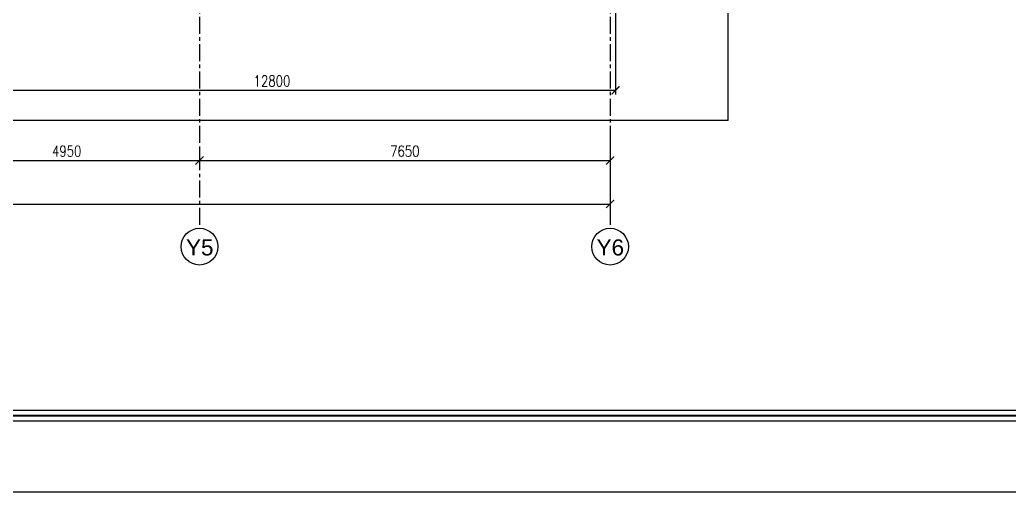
# Model space of a CAD drawing. Header units: millimetres. Extents: x -1288794 to 2153086, y -2701644 to -1335282.
# Drawn here: x 982364 to 1000800, y -1519494 to -1510693 of the extents above; entities that cross this region are included whole.
import ezdxf
from ezdxf.enums import TextEntityAlignment as Align

# ---------------------------------------------------------------- set-up
doc = ezdxf.new("R2010")
doc.units = ezdxf.units.MM
doc.header["$LTSCALE"] = 100
doc.header["$PDMODE"] = 34
doc.linetypes.add('CENTER', pattern=[50.8, 31.75, -6.35, 6.35, -6.35])
for name, color, linetype in [('A-ANNO-DIMS', 1, 'Continuous'), ('A-ANNO-SYMB', 33, 'Continuous'), ('A-ANNO-TEXT', 8, 'Continuous'), ('A-AREA', 8, 'CENTER'), ('A-GRID', 253, 'CENTER'), ('LOGO LINE', 7, 'Continuous'), ('LOGO1LINE', 7, 'Continuous')]:
    doc.layers.add(name, color=color, linetype=linetype)
doc.styles.add('ROMANS', font='romans.shx', dxfattribs={"width": 0.8})
doc.styles.add('SANSSERIF', font='sas_____.pfb')
doc.dimstyles.new('100 of DIM2', dxfattribs={"dimscale": 0, "dimtxt": 200, "dimasz": 150, "dimexe": 75, "dimexo": 200, "dimgap": 75, "dimtad": 1, "dimdec": 0, "dimrnd": 5, "dimzin": 0, "dimdsep": 46, "dimtxsty": 'ROMANS', "dimblk": 'ARCHTICK', "dimcen": 100, "dimclrd": 94, "dimclre": 94, "dimclrt": 2, "dimadec": 0, "dimazin": 0, "dimtfac": 1, "dimtdec": 0, "dimtofl": 0, "dimtmove": 2, "dimatfit": 3, "dimldrblk": 'OPEN90', "dimfxl": 75, "dimtolj": 1, "dimtzin": 0, "dimarcsym": 0})

# ---------------------------------------------------------------- blocks, each defined once
blk = doc.blocks.new('_ArchTick')
at = {"color": 0, "linetype": 'ByBlock', "const_width": 0.15}
blk.add_lwpolyline([(-0.5, -0.5), (0.5, 0.5)], dxfattribs=at)
blk = doc.blocks.new('*D590')
at = {"layer": 'A-ANNO-DIMS', "color": 94, "lineweight": -2, "ltscale": 3, "transparency": 16777216}
for p, q in [((980763, -1513115), (980763, -1513240)), ((985713, -1513115), (985713, -1513240)), ((980763, -1513315), (985713, -1513315))]:
    blk.add_line(p, q, dxfattribs=at)
at = {"layer": 'Defpoints', "color": 0, "ltscale": 3, "transparency": 16777216}
for p in [(980763, -1513315), (985713, -1513315), (985713, -1513315)]:
    blk.add_point(p, dxfattribs=at)
at = {"layer": 'A-ANNO-DIMS', "color": 94, "lineweight": -2, "ltscale": 3, "transparency": 16777216, "xscale": 150, "yscale": 150, "zscale": 150, "rotation": 180}
blk.add_blockref('_ArchTick', (980763, -1513315), dxfattribs=at)
at = {"layer": 'A-ANNO-DIMS', "color": 94, "lineweight": -2, "ltscale": 3, "transparency": 16777216, "xscale": 150, "yscale": 150, "zscale": 150}
blk.add_blockref('_ArchTick', (985713, -1513315), dxfattribs=at)
at = {"layer": 'A-ANNO-DIMS', "color": 2, "ltscale": 3, "transparency": 16777216, "insert": (983238, -1513140), "char_height": 200, "attachment_point": 5, "style": 'ROMANS'}
blk.add_mtext('\\A1;4950', dxfattribs=at)
blk = doc.blocks.new('_Open90')
at = {"color": 0, "linetype": 'ByBlock', "lineweight": -2}
for p, q in [((0, 0), (-1, 0)), ((-0.5, 0.5), (0, 0)), ((0, 0), (-0.5, -0.5))]:
    blk.add_line(p, q, dxfattribs=at)
blk = doc.blocks.new('*D591')
at = {"layer": 'A-ANNO-DIMS', "color": 94, "lineweight": -2, "ltscale": 3, "transparency": 16777216}
for p, q in [((985713, -1513115), (985713, -1513240)), ((993363, -1513115), (993363, -1513240)), ((985713, -1513315), (993363, -1513315))]:
    blk.add_line(p, q, dxfattribs=at)
at = {"layer": 'Defpoints', "color": 0, "ltscale": 3, "transparency": 16777216}
for p in [(985713, -1513315), (993363, -1513315), (993363, -1513315)]:
    blk.add_point(p, dxfattribs=at)
at = {"layer": 'A-ANNO-DIMS', "color": 94, "lineweight": -2, "ltscale": 3, "transparency": 16777216, "xscale": 150, "yscale": 150, "zscale": 150, "rotation": 180}
blk.add_blockref('_ArchTick', (985713, -1513315), dxfattribs=at)
at = {"layer": 'A-ANNO-DIMS', "color": 94, "lineweight": -2, "ltscale": 3, "transparency": 16777216, "xscale": 150, "yscale": 150, "zscale": 150}
blk.add_blockref('_ArchTick', (993363, -1513315), dxfattribs=at)
at = {"layer": 'A-ANNO-DIMS', "color": 2, "ltscale": 3, "transparency": 16777216, "insert": (989538, -1513140), "char_height": 200, "attachment_point": 5, "style": 'ROMANS'}
blk.add_mtext('\\A1;7650', dxfattribs=at)
blk = doc.blocks.new('*D592')
at = {"layer": 'A-ANNO-DIMS', "color": 94, "lineweight": -2, "ltscale": 3, "transparency": 16777216}
for p, q in [((967863, -1512975), (967863, -1514200)), ((993363, -1512975), (993363, -1514200)), ((967863, -1514125), (993363, -1514125))]:
    blk.add_line(p, q, dxfattribs=at)
at = {"layer": 'Defpoints', "color": 0, "ltscale": 3, "transparency": 16777216}
for p in [(967863, -1512775), (993363, -1512775), (993363, -1514125)]:
    blk.add_point(p, dxfattribs=at)
at = {"layer": 'A-ANNO-DIMS', "color": 94, "lineweight": -2, "ltscale": 3, "transparency": 16777216, "xscale": 150, "yscale": 150, "zscale": 150, "rotation": 180}
blk.add_blockref('_ArchTick', (967863, -1514125), dxfattribs=at)
at = {"layer": 'A-ANNO-DIMS', "color": 94, "lineweight": -2, "ltscale": 3, "transparency": 16777216, "xscale": 150, "yscale": 150, "zscale": 150}
blk.add_blockref('_ArchTick', (993363, -1514125), dxfattribs=at)
at = {"layer": 'A-ANNO-DIMS', "color": 2, "ltscale": 3, "transparency": 16777216, "insert": (980613, -1513950), "char_height": 200, "attachment_point": 5, "style": 'ROMANS'}
blk.add_mtext('\\A1;25500', dxfattribs=at)
blk = doc.blocks.new('*D593')
at = {"layer": 'A-ANNO-DIMS', "color": 94, "linetype": 'Continuous', "lineweight": -2, "ltscale": 3, "transparency": 16777216}
for p, q in [((980663, -1509469), (980663, -1512083)), ((993463, -1509469), (993463, -1512083)), ((993463, -1512008), (980663, -1512008))]:
    blk.add_line(p, q, dxfattribs=at)
at = {"layer": 'Defpoints', "color": 0, "linetype": 'Continuous', "ltscale": 3, "transparency": 16777216}
for p in [(980663, -1509269), (993463, -1509269), (980663, -1512008)]:
    blk.add_point(p, dxfattribs=at)
at = {"layer": 'A-ANNO-DIMS', "color": 94, "linetype": 'Continuous', "lineweight": -2, "ltscale": 3, "transparency": 16777216, "xscale": 150, "yscale": 150, "zscale": 150, "rotation": 180}
blk.add_blockref('_ArchTick', (980663, -1512008), dxfattribs=at)
at = {"layer": 'A-ANNO-DIMS', "color": 94, "linetype": 'Continuous', "lineweight": -2, "ltscale": 3, "transparency": 16777216, "xscale": 150, "yscale": 150, "zscale": 150}
blk.add_blockref('_ArchTick', (993463, -1512008), dxfattribs=at)
at = {"layer": 'A-ANNO-DIMS', "color": 2, "linetype": 'Continuous', "ltscale": 3, "transparency": 16777216, "insert": (987063, -1511833), "char_height": 200, "attachment_point": 5, "style": 'ROMANS'}
blk.add_mtext('\\A1;12800', dxfattribs=at)

msp = doc.modelspace()

# ---------------------------------------------------------------- linework, layer by layer
at = {"layer": 'A-ANNO-SYMB', "ltscale": 3}
for centre in [(985712.5, -1514919.1), (993362.5, -1514919.1)]:
    msp.add_circle(centre, 342.2, dxfattribs=at)
at = {"layer": 'A-AREA', "ltscale": 15}
for q in [(995562.5, -1469568.6), (960462.5, -1512568.6)]:
    msp.add_line((995562.5, -1512568.6), q, dxfattribs=at)
at = {"layer": 'A-GRID', "ltscale": 0.1}
for p, q in [((985712.5, -1466442.6), (985712.5, -1514577)), ((993362.5, -1466442.6), (993362.5, -1514577))]:
    msp.add_line(p, q, dxfattribs=at)
at = {"layer": 'LOGO LINE'}
msp.add_lwpolyline([(1021998.7, -1519493.9), (943240.7, -1519493.9), (943240.7, -1463806.4), (1021998.7, -1463806.4)], close=True, dxfattribs=at)
at = {"layer": 'LOGO1LINE'}
for points in [[(1020672.8, -1518168), (944566.6, -1518168), (944566.6, -1465132.3), (1020672.8, -1465132.3)], [(1010364.1, -1517969.1), (944765.5, -1517969.1), (944765.5, -1465331.1), (1010364.1, -1465331.1)]]:
    msp.add_lwpolyline(points, close=True, dxfattribs=at)
at = {"layer": 'LOGO1LINE', "const_width": 39.8}
msp.add_lwpolyline([(1020573.4, -1518068.5), (944666, -1518068.5), (944666, -1465231.7), (1020573.4, -1465231.7)], close=True, dxfattribs=at)

# ---------------------------------------------------------------- texts
at = {"layer": 'A-ANNO-TEXT', "style": 'SANSSERIF'}
for s, p in [('Y5', (985717.1, -1515083.7)), ('Y6', (993367.1, -1515083.7))]:
    msp.add_text(s, height=300, dxfattribs=at).set_placement(p, align=Align.CENTER)

# ---------------------------------------------------------------- dimensions: what is measured, and where the dimension line sits
at = {"layer": 'A-ANNO-DIMS', "linetype": 'Continuous', "ltscale": 3}
dim = msp.add_linear_dim(base=(980662.5, -1512007.6), p1=(993462.5, -1509268.6), p2=(980662.5, -1509268.6), dimstyle='100 of DIM2', override={"dimscale": 1}, dxfattribs=at)
dim.commit()
dim.dimension.update_dxf_attribs({"geometry": '*D593', "text_midpoint": (987062.5, -1511832.6)})
at = {"layer": 'A-ANNO-DIMS', "ltscale": 3}
for base, p1, p2, picture, middle in [((993362.5, -1514125.5), (967862.5, -1512774.8), (993362.5, -1512774.8), '*D592', (980612.5, -1513950.5)), ((985712.5, -1513315.3), (980762.5, -1513315.3), (985712.5, -1513315.3), '*D590', (983237.5, -1513140.3)), ((993362.5, -1513315.3), (985712.5, -1513315.3), (993362.5, -1513315.3), '*D591', (989537.5, -1513140.3))]:
    dim = msp.add_linear_dim(base=base, p1=p1, p2=p2, dimstyle='100 of DIM2', override={"dimscale": 1}, dxfattribs=at)
    dim.commit()
    dim.dimension.update_dxf_attribs({"geometry": picture, "text_midpoint": middle})

doc.saveas('drawing.dxf')
